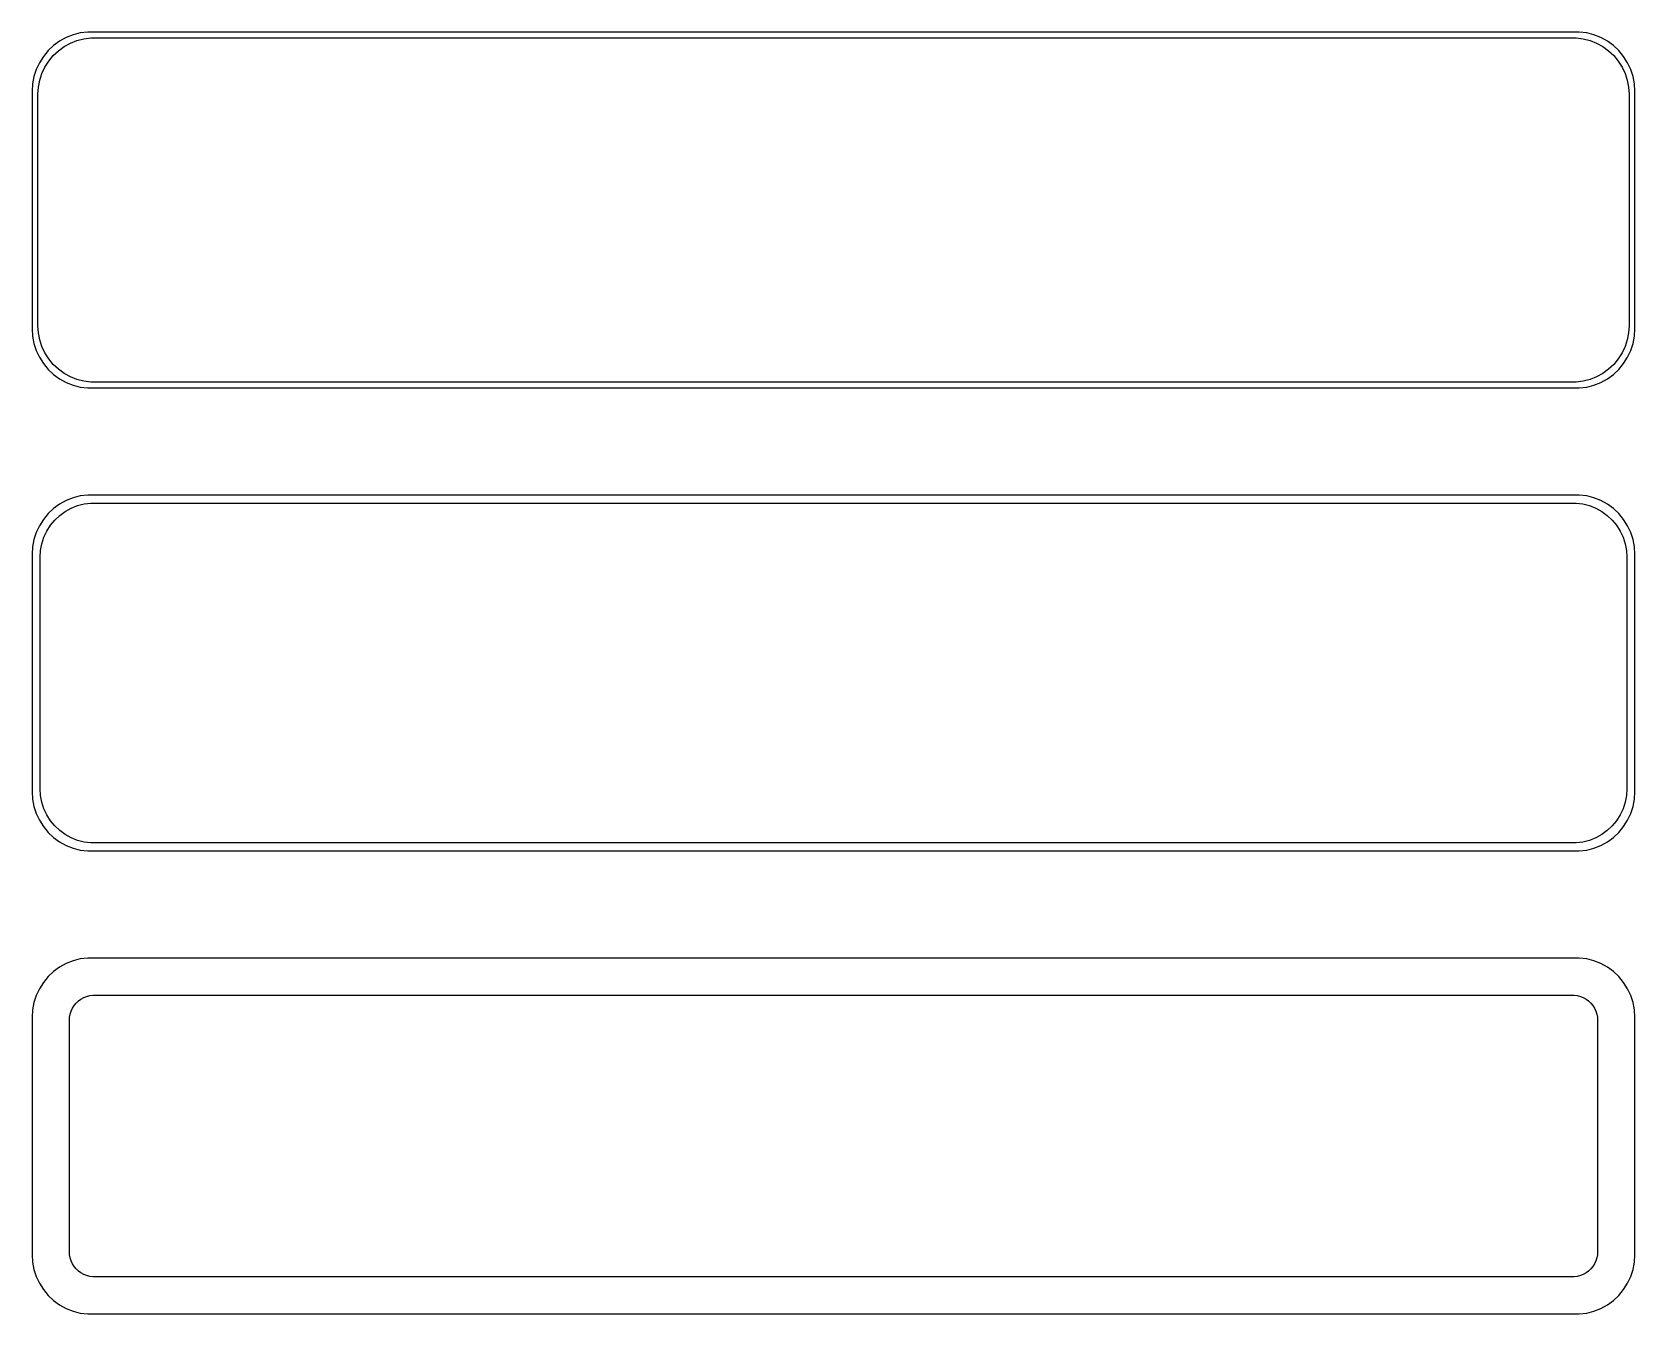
# Model space of a CAD drawing. Header units: metres. Extents: x -68 to 68, y 102 to 210.
import ezdxf

# ---------------------------------------------------------------- set-up
doc = ezdxf.new("R2010")
doc.units = ezdxf.units.M

msp = doc.modelspace()

# ---------------------------------------------------------------- linework, layer by layer
for p, q in [((-64.6289, 209.524), (-65.1791, 209.222)), ((-64.0451, 209.755), (-64.6289, 209.524)), ((-64.2724, 209.048), (-63.7178, 209.268)), ((-63.4369, 209.911), (-64.0451, 209.755)), ((-63.7178, 209.268), (-63.1401, 209.416)), ((-62.8139, 209.99), (-63.4369, 209.911)), ((-63.1401, 209.416), (-62.5482, 209.491)), ((62.8139, 209.99), (-62.8139, 209.99)), ((-62.5482, 209.491), (62.5482, 209.491)), ((62.5482, 209.491), (63.1401, 209.416)), ((63.4369, 209.911), (62.8139, 209.99)), ((63.1401, 209.416), (63.7178, 209.268)), ((64.0451, 209.755), (63.4369, 209.911)), ((63.7178, 209.268), (64.2724, 209.048)), ((64.6289, 209.524), (64.0451, 209.755)), ((65.1791, 209.222), (64.6289, 209.524)), ((-66.5451, 207.939), (-66.8815, 207.409)), ((-66.1448, 208.423), (-66.5451, 207.939)), ((-65.6871, 208.853), (-66.1448, 208.423)), ((-66.0928, 207.542), (-65.7126, 208.002)), ((-65.7126, 208.002), (-65.2778, 208.41)), ((-65.1791, 209.222), (-65.6871, 208.853)), ((-65.2778, 208.41), (-64.7952, 208.761)), ((-64.7952, 208.761), (-64.2724, 209.048)), ((64.2724, 209.048), (64.7952, 208.761)), ((64.7952, 208.761), (65.2778, 208.41)), ((65.6871, 208.853), (65.1791, 209.222)), ((65.2778, 208.41), (65.7126, 208.002)), ((66.1448, 208.423), (65.6871, 208.853)), ((65.7126, 208.002), (66.0928, 207.542)), ((66.5451, 207.939), (66.1448, 208.423)), ((66.8815, 207.409), (66.5451, 207.939)), ((-67.1489, 206.841), (-67.3429, 206.243)), ((-66.8815, 207.409), (-67.1489, 206.841)), ((-66.6664, 206.499), (-66.4125, 207.038)), ((-66.4125, 207.038), (-66.0928, 207.542)), ((66.0928, 207.542), (66.4125, 207.038)), ((66.4125, 207.038), (66.6664, 206.499)), ((67.1489, 206.841), (66.8815, 207.409)), ((67.3429, 206.243), (67.1489, 206.841)), ((-67.4606, 205.627), (-67.5, 205)), ((-67.3429, 206.243), (-67.4606, 205.627)), ((-67, 204.75), (-66.9625, 205.345)), ((-66.9625, 205.345), (-66.8508, 205.931)), ((-66.8508, 205.931), (-66.6664, 206.499)), ((66.6664, 206.499), (66.8508, 205.931)), ((66.8508, 205.931), (66.9625, 205.345)), ((66.9625, 205.345), (67, 204.75)), ((67.4606, 205.627), (67.3429, 206.243)), ((67.5, 205), (67.4606, 205.627)), ((-67.5, 205), (-67.5, 185)), ((-67, 185.25), (-67, 204.75)), ((67, 204.75), (67, 185.25)), ((67.5, 185), (67.5, 205)), ((-67.5, 185), (-67.4606, 184.373)), ((-66.9625, 184.655), (-67, 185.25)), ((67, 185.25), (66.9625, 184.655)), ((67.4606, 184.373), (67.5, 185)), ((-67.4606, 184.373), (-67.3429, 183.757)), ((-67.3429, 183.757), (-67.1489, 183.159)), ((-66.8508, 184.069), (-66.9625, 184.655)), ((-66.6664, 183.501), (-66.8508, 184.069)), ((66.8508, 184.069), (66.6664, 183.501)), ((66.9625, 184.655), (66.8508, 184.069)), ((67.1489, 183.159), (67.3429, 183.757)), ((67.3429, 183.757), (67.4606, 184.373)), ((-67.1489, 183.159), (-66.8815, 182.591)), ((-66.8815, 182.591), (-66.5451, 182.061)), ((-66.4125, 182.962), (-66.6664, 183.501)), ((-66.0928, 182.458), (-66.4125, 182.962)), ((-65.7126, 181.998), (-66.0928, 182.458)), ((66.0928, 182.458), (65.7126, 181.998)), ((66.4125, 182.962), (66.0928, 182.458)), ((66.6664, 183.501), (66.4125, 182.962)), ((66.5451, 182.061), (66.8815, 182.591)), ((66.8815, 182.591), (67.1489, 183.159)), ((-66.5451, 182.061), (-66.1448, 181.577)), ((-66.1448, 181.577), (-65.6871, 181.147)), ((-65.2778, 181.59), (-65.7126, 181.998)), ((-65.6871, 181.147), (-65.1791, 180.778)), ((-64.7952, 181.239), (-65.2778, 181.59)), ((-64.2724, 180.952), (-64.7952, 181.239)), ((-63.7178, 180.732), (-64.2724, 180.952)), ((64.2724, 180.952), (63.7178, 180.732)), ((64.7952, 181.239), (64.2724, 180.952)), ((65.2778, 181.59), (64.7952, 181.239)), ((65.1791, 180.778), (65.6871, 181.147)), ((65.7126, 181.998), (65.2778, 181.59)), ((65.6871, 181.147), (66.1448, 181.577)), ((66.1448, 181.577), (66.5451, 182.061)), ((-65.1791, 180.778), (-64.6289, 180.476)), ((-64.6289, 180.476), (-64.0451, 180.245)), ((-64.0451, 180.245), (-63.4369, 180.089)), ((-63.1401, 180.584), (-63.7178, 180.732)), ((-63.4369, 180.089), (-62.8139, 180.01)), ((-62.5482, 180.509), (-63.1401, 180.584)), ((-62.8139, 180.01), (62.8139, 180.01)), ((62.5482, 180.509), (-62.5482, 180.509)), ((63.1401, 180.584), (62.5482, 180.509)), ((62.8139, 180.01), (63.4369, 180.089)), ((63.7178, 180.732), (63.1401, 180.584)), ((63.4369, 180.089), (64.0451, 180.245)), ((64.0451, 180.245), (64.6289, 180.476)), ((64.6289, 180.476), (65.1791, 180.778)), ((-65.1791, 170.222), (-65.6871, 169.853)), ((-64.6289, 170.524), (-65.1791, 170.222)), ((-64.0451, 170.755), (-64.6289, 170.524)), ((-64.1994, 169.893), (-63.6648, 170.104)), ((-63.4369, 170.911), (-64.0451, 170.755)), ((-63.6648, 170.104), (-63.1079, 170.247)), ((-62.8139, 170.99), (-63.4369, 170.911)), ((-63.1079, 170.247), (-62.5375, 170.319)), ((62.8139, 170.99), (-62.8139, 170.99)), ((-62.5375, 170.319), (62.5375, 170.319)), ((62.5375, 170.319), (63.1079, 170.247)), ((63.4369, 170.911), (62.8139, 170.99)), ((63.1079, 170.247), (63.6648, 170.104)), ((64.0451, 170.755), (63.4369, 170.911)), ((63.6648, 170.104), (64.1994, 169.893)), ((64.6289, 170.524), (64.0451, 170.755)), ((65.1791, 170.222), (64.6289, 170.524)), ((65.6871, 169.853), (65.1791, 170.222)), ((-66.5451, 168.939), (-66.8815, 168.409)), ((-66.1448, 169.423), (-66.5451, 168.939)), ((-65.6871, 169.853), (-66.1448, 169.423)), ((-65.954, 168.441), (-65.5875, 168.884)), ((-65.5875, 168.884), (-65.1684, 169.278)), ((-65.1684, 169.278), (-64.7032, 169.616)), ((-64.7032, 169.616), (-64.1994, 169.893)), ((64.1994, 169.893), (64.7032, 169.616)), ((64.7032, 169.616), (65.1684, 169.278)), ((65.1684, 169.278), (65.5875, 168.884)), ((65.5875, 168.884), (65.954, 168.441)), ((66.1448, 169.423), (65.6871, 169.853)), ((66.5451, 168.939), (66.1448, 169.423)), ((66.8815, 168.409), (66.5451, 168.939)), ((-67.1489, 167.841), (-67.3429, 167.243)), ((-66.8815, 168.409), (-67.1489, 167.841)), ((-66.6846, 166.889), (-66.5069, 167.435)), ((-66.5069, 167.435), (-66.2621, 167.956)), ((-66.2621, 167.956), (-65.954, 168.441)), ((65.954, 168.441), (66.2621, 167.956)), ((66.2621, 167.956), (66.5069, 167.435)), ((66.5069, 167.435), (66.6846, 166.889)), ((67.1489, 167.841), (66.8815, 168.409)), ((67.3429, 167.243), (67.1489, 167.841)), ((-67.4606, 166.627), (-67.5, 166)), ((-67.3429, 167.243), (-67.4606, 166.627)), ((-66.8284, 165.75), (-66.7923, 166.324)), ((-66.7923, 166.324), (-66.6846, 166.889)), ((66.6846, 166.889), (66.7923, 166.324)), ((66.7923, 166.324), (66.8284, 165.75)), ((67.4606, 166.627), (67.3429, 167.243)), ((67.5, 166), (67.4606, 166.627)), ((-67.5, 166), (-67.5, 146)), ((-66.8284, 146.25), (-66.8284, 165.75)), ((66.8284, 165.75), (66.8284, 146.25)), ((67.5, 146), (67.5, 166)), ((-67.5, 146), (-67.4606, 145.373)), ((-66.7923, 145.676), (-66.8284, 146.25)), ((66.8284, 146.25), (66.7923, 145.676)), ((67.4606, 145.373), (67.5, 146)), ((-67.4606, 145.373), (-67.3429, 144.757)), ((-67.3429, 144.757), (-67.1489, 144.159)), ((-66.6846, 145.111), (-66.7923, 145.676)), ((-66.5069, 144.565), (-66.6846, 145.111)), ((-66.2621, 144.044), (-66.5069, 144.565)), ((66.5069, 144.565), (66.2621, 144.044)), ((66.6846, 145.111), (66.5069, 144.565)), ((66.7923, 145.676), (66.6846, 145.111)), ((67.1489, 144.159), (67.3429, 144.757)), ((67.3429, 144.757), (67.4606, 145.373)), ((-67.1489, 144.159), (-66.8815, 143.591)), ((-66.8815, 143.591), (-66.5451, 143.061)), ((-65.954, 143.559), (-66.2621, 144.044)), ((-65.5875, 143.116), (-65.954, 143.559)), ((-65.1684, 142.722), (-65.5875, 143.116)), ((65.5875, 143.116), (65.1684, 142.722)), ((65.954, 143.559), (65.5875, 143.116)), ((66.2621, 144.044), (65.954, 143.559)), ((66.5451, 143.061), (66.8815, 143.591)), ((66.8815, 143.591), (67.1489, 144.159)), ((-66.5451, 143.061), (-66.1448, 142.577)), ((-66.1448, 142.577), (-65.6871, 142.147)), ((-65.6871, 142.147), (-65.1791, 141.778)), ((-65.1791, 141.778), (-64.6289, 141.476)), ((-64.7032, 142.384), (-65.1684, 142.722)), ((-64.1994, 142.107), (-64.7032, 142.384)), ((-63.6648, 141.896), (-64.1994, 142.107)), ((-63.1079, 141.753), (-63.6648, 141.896)), ((-62.5375, 141.681), (-63.1079, 141.753)), ((63.1079, 141.753), (62.5375, 141.681)), ((63.6648, 141.896), (63.1079, 141.753)), ((64.1994, 142.107), (63.6648, 141.896)), ((64.7032, 142.384), (64.1994, 142.107)), ((64.6289, 141.476), (65.1791, 141.778)), ((65.1684, 142.722), (64.7032, 142.384)), ((65.1791, 141.778), (65.6871, 142.147)), ((65.6871, 142.147), (66.1448, 142.577)), ((66.1448, 142.577), (66.5451, 143.061)), ((-64.6289, 141.476), (-64.0451, 141.245)), ((-64.0451, 141.245), (-63.4369, 141.089)), ((-63.4369, 141.089), (-62.8139, 141.01)), ((-62.8139, 141.01), (62.8139, 141.01)), ((62.5375, 141.681), (-62.5375, 141.681)), ((62.8139, 141.01), (63.4369, 141.089)), ((63.4369, 141.089), (64.0451, 141.245)), ((64.0451, 141.245), (64.6289, 141.476)), ((-65.1791, 131.222), (-65.6871, 130.853)), ((-64.6289, 131.524), (-65.1791, 131.222)), ((-64.0451, 131.755), (-64.6289, 131.524)), ((-63.4369, 131.911), (-64.0451, 131.755)), ((-62.8139, 131.99), (-63.4369, 131.911)), ((62.8139, 131.99), (-62.8139, 131.99)), ((63.4369, 131.911), (62.8139, 131.99)), ((64.0451, 131.755), (63.4369, 131.911)), ((64.6289, 131.524), (64.0451, 131.755)), ((65.1791, 131.222), (64.6289, 131.524)), ((65.6871, 130.853), (65.1791, 131.222)), ((-66.5451, 129.939), (-66.8815, 129.409)), ((-66.1448, 130.423), (-66.5451, 129.939)), ((-65.6871, 130.853), (-66.1448, 130.423)), ((66.1448, 130.423), (65.6871, 130.853)), ((66.5451, 129.939), (66.1448, 130.423)), ((66.8815, 129.409), (66.5451, 129.939)), ((-67.1489, 128.841), (-67.3429, 128.243)), ((-66.8815, 129.409), (-67.1489, 128.841)), ((-63.7879, 128.194), (-63.5947, 128.375)), ((-63.5947, 128.375), (-63.3804, 128.531)), ((-63.3804, 128.531), (-63.1482, 128.659)), ((-63.1482, 128.659), (-62.9019, 128.756)), ((-62.9019, 128.756), (-62.6453, 128.822)), ((-62.6453, 128.822), (-62.3825, 128.855)), ((-62.3825, 128.855), (62.3825, 128.855)), ((62.3825, 128.855), (62.6453, 128.822)), ((62.6453, 128.822), (62.9019, 128.756)), ((62.9019, 128.756), (63.1482, 128.659)), ((63.1482, 128.659), (63.3804, 128.531)), ((63.3804, 128.531), (63.5947, 128.375)), ((63.5947, 128.375), (63.7879, 128.194)), ((67.1489, 128.841), (66.8815, 129.409)), ((67.3429, 128.243), (67.1489, 128.841)), ((-67.4606, 127.627), (-67.5, 127)), ((-67.5, 127), (-67.5, 107)), ((-67.3429, 128.243), (-67.4606, 127.627)), ((-64.3596, 126.75), (-64.343, 127.014)), ((-64.343, 127.014), (-64.2934, 127.275)), ((-64.2934, 127.275), (-64.2115, 127.527)), ((-64.2115, 127.527), (-64.0987, 127.766)), ((-64.0987, 127.766), (-63.9567, 127.99)), ((-63.9567, 127.99), (-63.7879, 128.194)), ((63.7879, 128.194), (63.9567, 127.99)), ((63.9567, 127.99), (64.0987, 127.766)), ((64.0987, 127.766), (64.2115, 127.527)), ((64.2115, 127.527), (64.2934, 127.275)), ((64.2934, 127.275), (64.343, 127.014)), ((64.343, 127.014), (64.3596, 126.75)), ((67.4606, 127.627), (67.3429, 128.243)), ((67.5, 127), (67.4606, 127.627)), ((67.5, 107), (67.5, 127)), ((-64.3596, 107.25), (-64.3596, 126.75)), ((64.3596, 126.75), (64.3596, 107.25)), ((-67.5, 107), (-67.4606, 106.373)), ((-64.343, 106.986), (-64.3596, 107.25)), ((-64.2934, 106.725), (-64.343, 106.986)), ((-64.2115, 106.473), (-64.2934, 106.725)), ((64.2934, 106.725), (64.2115, 106.473)), ((64.343, 106.986), (64.2934, 106.725)), ((64.3596, 107.25), (64.343, 106.986)), ((67.4606, 106.373), (67.5, 107)), ((-67.4606, 106.373), (-67.3429, 105.757)), ((-67.3429, 105.757), (-67.1489, 105.159)), ((-64.0987, 106.234), (-64.2115, 106.473)), ((-63.9567, 106.01), (-64.0987, 106.234)), ((-63.7879, 105.806), (-63.9567, 106.01)), ((-63.5947, 105.625), (-63.7879, 105.806)), ((-63.3804, 105.469), (-63.5947, 105.625)), ((-63.1482, 105.341), (-63.3804, 105.469)), ((-62.9019, 105.244), (-63.1482, 105.341)), ((63.1482, 105.341), (62.9019, 105.244)), ((63.3804, 105.469), (63.1482, 105.341)), ((63.5947, 105.625), (63.3804, 105.469)), ((63.7879, 105.806), (63.5947, 105.625)), ((63.9567, 106.01), (63.7879, 105.806)), ((64.0987, 106.234), (63.9567, 106.01)), ((64.2115, 106.473), (64.0987, 106.234)), ((67.1489, 105.159), (67.3429, 105.757)), ((67.3429, 105.757), (67.4606, 106.373)), ((-67.1489, 105.159), (-66.8815, 104.591)), ((-66.8815, 104.591), (-66.5451, 104.061)), ((-66.5451, 104.061), (-66.1448, 103.577)), ((-62.6453, 105.178), (-62.9019, 105.244)), ((-62.3825, 105.145), (-62.6453, 105.178)), ((62.3825, 105.145), (-62.3825, 105.145)), ((62.6453, 105.178), (62.3825, 105.145)), ((62.9019, 105.244), (62.6453, 105.178)), ((66.1448, 103.577), (66.5451, 104.061)), ((66.5451, 104.061), (66.8815, 104.591)), ((66.8815, 104.591), (67.1489, 105.159)), ((-66.1448, 103.577), (-65.6871, 103.147)), ((-65.6871, 103.147), (-65.1791, 102.778)), ((-65.1791, 102.778), (-64.6289, 102.476)), ((64.6289, 102.476), (65.1791, 102.778)), ((65.1791, 102.778), (65.6871, 103.147)), ((65.6871, 103.147), (66.1448, 103.577)), ((-64.6289, 102.476), (-64.0451, 102.245)), ((-64.0451, 102.245), (-63.4369, 102.089)), ((-63.4369, 102.089), (-62.8139, 102.01)), ((-62.8139, 102.01), (62.8139, 102.01)), ((62.8139, 102.01), (63.4369, 102.089)), ((63.4369, 102.089), (64.0451, 102.245)), ((64.0451, 102.245), (64.6289, 102.476))]:
    msp.add_line(p, q)

doc.saveas('drawing.dxf')
